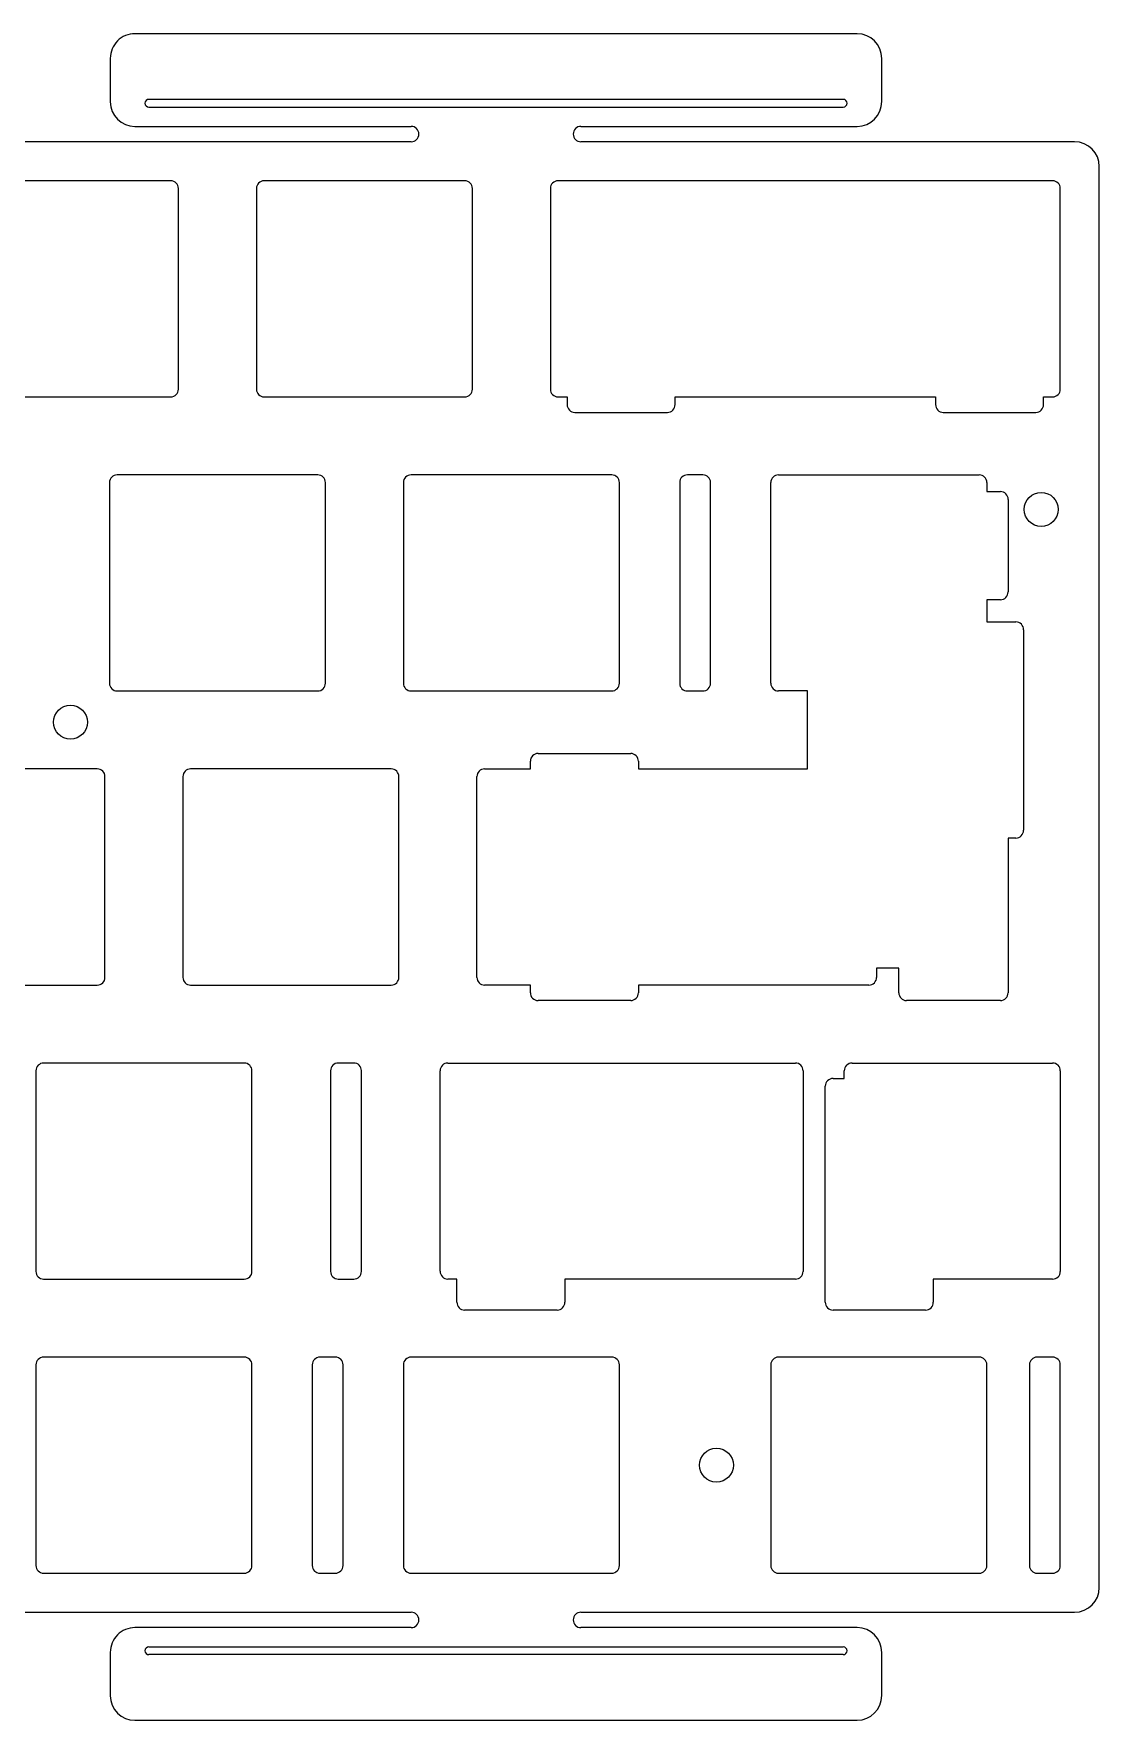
# Model space of a CAD drawing. Extents: x -1 to 285, y -102 to 8.
# Drawn here: x 216.2 to 285.2, y -101.7 to 7.5 of the extents above; entities that cross this region are included whole.
import ezdxf

# ---------------------------------------------------------------- set-up
doc = ezdxf.new("R2010")
doc.units = 0
doc.layers.add('BLACK', color=7, linetype='CONTINUOUS')

msp = doc.modelspace()

# ---------------------------------------------------------------- linework, layer by layer
at = {"layer": 'BLACK', "linetype": 'CONTINUOUS'}
for p, q in [((269.5299, 7.525), (222.729918, 7.525)), ((221.129918, 5.925), (221.129918, 3.117411)), ((271.129918, 3.125), (271.129918, 5.925)), ((268.6299, 3.275), (223.6299, 3.275)), ((223.6299, 2.775), (268.6299, 2.775)), ((222.7299, 1.525), (240.6299, 1.525)), ((251.6299, 1.525), (269.537275, 1.525)), ((240.6299, 0.525), (212.690975, 0.525)), ((283.625, 0.525), (251.6299, 0.525)), ((285.225, -93.125), (285.225, -1.075)), ((225.05, -2), (212.05, -2)), ((244.1, -2), (231.1, -2)), ((282.2, -2), (250.15, -2)), ((225.55, -15.5), (225.55, -2.5)), ((230.6, -2.5), (230.6, -15.5)), ((244.6, -15.5), (244.6, -2.5)), ((249.65, -2.5), (249.65, -15.5)), ((282.7, -15.5), (282.7, -2.5)), ((212.05, -16), (225.05, -16)), ((231.1, -16), (244.1, -16)), ((250.15, -16), (250.737, -16)), ((250.737, -16), (250.737, -16.5)), ((257.737, -16), (274.613, -16)), ((257.737, -16.5), (257.737, -16)), ((274.613, -16), (274.613, -16.5)), ((281.613, -16), (282.2, -16)), ((281.613, -16.5), (281.613, -16)), ((251.237, -17), (257.237, -17)), ((275.113, -17), (281.113, -17)), ((221.075, -21.55), (221.075, -34.55)), ((234.575, -21.05), (221.575, -21.05)), ((235.075, -34.55), (235.075, -21.55)), ((240.125, -21.55), (240.125, -34.55)), ((253.625, -21.05), (240.625, -21.05)), ((254.125, -34.55), (254.125, -21.55)), ((258.03125, -21.55), (258.03125, -34.556971)), ((259.5312, -21.05), (258.53125, -21.05)), ((260.03125, -34.55), (260.03125, -21.5431)), ((263.9375, -34.55), (263.9375, -21.55)), ((264.4375, -21.05), (277.4375, -21.05)), ((277.9375, -21.55), (277.9375, -22.137)), ((277.9375, -22.137), (278.8187, -22.137)), ((279.31875, -22.6441), (279.31875, -28.637)), ((277.9375, -29.137), (277.9375, -30.575)), ((278.81875, -29.137), (277.9375, -29.137)), ((277.9375, -30.575), (279.8187, -30.575)), ((280.31875, -31.0821), (280.31875, -44.075)), ((221.575, -35.05), (234.575, -35.05)), ((240.625, -35.05), (253.625, -35.05)), ((258.5313, -35.05), (259.53125, -35.05)), ((266.31875, -35.05), (264.4375, -35.05)), ((266.31875, -40.1), (266.31875, -35.05)), ((248.85575, -39.1), (254.8557, -39.1)), ((220.2875, -40.1), (207.2875, -40.1)), ((239.3375, -40.1), (226.3375, -40.1)), ((245.3875, -40.1), (248.35575, -40.1)), ((248.35575, -40.1), (248.35575, -39.6)), ((255.35575, -39.6071), (255.35575, -40.1)), ((255.35575, -40.1), (266.31875, -40.1)), ((220.7875, -53.6), (220.7875, -40.6)), ((225.8375, -40.6), (225.8375, -53.6)), ((239.8375, -53.6), (239.8375, -40.6)), ((244.8875, -53.6), (244.8875, -40.6)), ((279.81875, -44.575), (279.31875, -44.575)), ((279.31875, -44.575), (279.31875, -54.6)), ((270.79375, -53.013), (270.79375, -53.6)), ((272.23175, -53.013), (270.79375, -53.013)), ((272.23175, -54.592829), (272.23175, -53.013)), ((207.2875, -54.1), (220.2875, -54.1)), ((226.3375, -54.1), (239.3375, -54.1)), ((248.35575, -54.1), (245.3875, -54.1)), ((248.35575, -54.592829), (248.35575, -54.1)), ((255.35575, -54.1), (255.35575, -54.6)), ((270.29375, -54.1), (255.35575, -54.1)), ((254.85575, -55.1), (248.8558, -55.1)), ((278.81875, -55.1), (272.7318, -55.1)), ((216.3125, -59.65), (216.3125, -72.65)), ((229.8125, -59.15), (216.8125, -59.15)), ((230.3125, -72.65), (230.3125, -59.65)), ((235.409375, -59.65), (235.409375, -72.65)), ((236.9094, -59.15), (235.9044, -59.15)), ((237.409375, -72.65), (237.409375, -59.645102)), ((242.50625, -72.642829), (242.50625, -59.65)), ((243.00625, -59.15), (265.5312, -59.15)), ((266.03125, -59.6571), (266.03125, -72.65)), ((268.7, -60.15), (268.7, -59.65)), ((269.2, -59.15), (282.2, -59.15)), ((282.7, -59.65), (282.7, -72.65)), ((267.46925, -74.642829), (267.46925, -60.65)), ((267.96925, -60.15), (268.7, -60.15)), ((216.8125, -73.15), (229.8125, -73.15)), ((235.9094, -73.15), (236.909375, -73.15)), ((243.59325, -73.15), (243.0063, -73.15)), ((243.59325, -74.642829), (243.59325, -73.15)), ((250.59325, -73.15), (250.59325, -74.65)), ((265.53125, -73.15), (250.59325, -73.15)), ((274.46925, -73.15), (274.46925, -74.65)), ((282.2, -73.15), (274.46925, -73.15)), ((250.09325, -75.15), (244.0933, -75.15)), ((273.96925, -75.15), (267.9693, -75.15)), ((229.8125, -78.2), (216.8125, -78.2)), ((235.7186, -78.2), (234.71875, -78.2)), ((253.625, -78.2), (240.625, -78.2)), ((277.4375, -78.2), (264.4375, -78.2)), ((282.2, -78.2), (281.2, -78.2)), ((216.3125, -78.7), (216.3125, -91.7)), ((230.3125, -91.7), (230.3125, -78.7)), ((234.21875, -78.7), (234.21875, -91.706971)), ((236.21875, -91.7), (236.21875, -78.6931)), ((240.125, -78.7), (240.125, -91.7)), ((254.125, -91.7), (254.125, -78.7)), ((263.9375, -78.7), (263.9375, -91.7)), ((277.9375, -91.7), (277.9375, -78.7)), ((280.7, -78.7), (280.7, -91.7)), ((282.7, -91.7), (282.7, -78.7)), ((216.8125, -92.2), (229.8125, -92.2)), ((234.7189, -92.2), (235.71875, -92.2)), ((240.625, -92.2), (253.625, -92.2)), ((264.4375, -92.2), (277.4375, -92.2)), ((281.2, -92.2), (282.2, -92.2)), ((212.690975, -94.725), (240.6299, -94.725)), ((251.6299, -94.725), (283.625, -94.725)), ((240.6299, -95.725), (222.729918, -95.725)), ((269.5299, -95.725), (251.6299, -95.725)), ((223.6299, -96.975), (268.6299, -96.975)), ((221.129918, -97.325), (221.129918, -100.132375)), ((268.6299, -97.475), (223.6299, -97.475)), ((271.129918, -100.125), (271.129918, -97.325)), ((222.7299, -101.725), (269.537489, -101.725))]:
    msp.add_line(p, q, dxfattribs=at)
at = {"layer": 'BLACK'}
for centre in [(281.4625, -23.2875), (218.55, -37.075), (260.4125, -85.2)]:
    msp.add_circle(centre, 1.1, dxfattribs=at)
for centre, radius, start, end in [((222.7299, 5.925), 1.599982, 89.99935542, 180), ((269.5299, 5.925), 1.6, 0, 90), ((222.7299, 3.125), 1.6, -179.72823794, -90), ((223.6299, 3.025), 0.25, -270, -90), ((268.6299, 3.025), 0.25, -90, 90), ((269.5299, 3.125), 1.600018, -89.73590414, 0), ((240.6299, 1.025), 0.5, -90, 90), ((251.6299, 1.025), 0.5, -270, -90), ((283.625, -1.075), 1.6, 0, 90), ((225.05, -2.5), 0.5, 0, 90), ((231.1, -2.5), 0.5, 90, 180), ((244.1, -2.5), 0.5, 0, 90), ((250.15, -2.5), 0.5, 90, 180), ((282.2, -2.5), 0.5, 0, 90), ((225.05, -15.5), 0.5, -90, 0), ((231.1, -15.5), 0.5, -180, -90), ((244.1, -15.5), 0.5, -90, 0), ((250.15, -15.5), 0.5, -180, -90), ((282.2, -15.5), 0.5, -90, 0), ((251.237, -16.5), 0.5, -180, -90), ((257.237, -16.5), 0.5, -90, 0), ((275.113, -16.5), 0.5, -180, -90), ((281.113, -16.5), 0.5, -90, 0), ((221.575, -21.55), 0.5, 90, 180), ((234.575, -21.55), 0.5, 0, 90), ((240.625, -21.55), 0.5, 90, 180), ((253.625, -21.55), 0.5, 0, 90), ((258.5312, -21.55), 0.49995, 89.99427042, 180), ((259.5311, -21.5502), 0.5002, 0.81330143, 89.98854543), ((264.4375, -21.55), 0.5, 90, 180), ((277.4375, -21.55), 0.5, 0, 90), ((278.8186, -22.6372), 0.5002, -0.79039448, 89.98854543), ((278.8188, -28.637), 0.49995, -90.00572958, 0), ((279.8186, -31.0752), 0.5002, -0.79039448, 89.98854543), ((221.575, -34.55), 0.5, -180, -90), ((234.575, -34.55), 0.5, -90, 0), ((240.625, -34.55), 0.5, -180, -90), ((253.625, -34.55), 0.5, -90, 0), ((258.5314, -34.5498), 0.5002, -179.17856666, -90.01145457), ((259.5313, -34.55), 0.49995, -90.00572958, 0), ((264.4375, -34.55), 0.5, -180, -90), ((248.8557, -39.6), 0.49995, 89.99427042, 180), ((254.8556, -39.6002), 0.5002, -0.79039448, 89.98854543), ((220.2875, -40.6), 0.5, 0, 90), ((226.3375, -40.6), 0.5, 90, 180), ((239.3375, -40.6), 0.5, 0, 90), ((245.3875, -40.6), 0.5, 90, 180), ((279.8188, -44.075), 0.49995, -90.00572958, 0), ((220.2875, -53.6), 0.5, -90, 0), ((226.3375, -53.6), 0.5, -180, -90), ((239.3375, -53.6), 0.5, -90, 0), ((245.3875, -53.6), 0.5, -180, -90), ((248.8559, -54.5998), 0.5002, -180.79852648, -90.01145457), ((254.8558, -54.6), 0.49995, -90.00572958, 0), ((270.2938, -53.6), 0.49995, -90.00572958, 0), ((272.7319, -54.5998), 0.5002, -180.79852648, -90.01145457), ((278.8188, -54.6), 0.49995, -90.00572958, 0), ((216.8125, -59.65), 0.5, 90, 180), ((229.8125, -59.65), 0.5, 0, 90), ((235.9094, -59.65), 0.500025, 90.5729387, 180), ((236.9094, -59.65), 0.5, 0.56127957, 90), ((243.0062, -59.65), 0.49995, 89.99427042, 180), ((265.5311, -59.6502), 0.5002, -0.79039448, 89.98854543), ((269.2, -59.65), 0.5, 90, 180), ((282.2, -59.65), 0.5, 0, 90), ((267.9692, -60.65), 0.49995, 89.99427042, 180), ((216.8125, -72.65), 0.5, -180, -90), ((229.8125, -72.65), 0.5, -90, 0), ((235.9094, -72.65), 0.5, -180, -90), ((236.9094, -72.65), 0.499975, -90.00286479, 0), ((243.0064, -72.6498), 0.5002, -180.79852648, -90.01145457), ((265.5313, -72.65), 0.49995, -90.00572958, 0), ((282.2, -72.65), 0.5, -90, 0), ((244.0934, -74.6498), 0.5002, -180.79852648, -90.01145457), ((250.0933, -74.65), 0.49995, -90.00572958, 0), ((267.9694, -74.6498), 0.5002, -180.79852648, -90.01145457), ((273.9693, -74.65), 0.49995, -90.00572958, 0), ((216.8125, -78.7), 0.5, 90, 180), ((229.8125, -78.7), 0.5, 0, 90), ((234.7187, -78.7), 0.49995, 89.99427042, 180), ((235.7186, -78.7002), 0.5002, 0.81330143, 90), ((240.625, -78.7), 0.5, 90, 180), ((253.625, -78.7), 0.5, 0, 90), ((264.4375, -78.7), 0.5, 90, 180), ((277.4375, -78.7), 0.5, 0, 90), ((281.2, -78.7), 0.5, 90, 180), ((282.2, -78.7), 0.5, 0, 90), ((216.8125, -91.7), 0.5, -180, -90), ((229.8125, -91.7), 0.5, -90, 0), ((234.7189, -91.6998), 0.5002, -179.17856666, -90), ((235.7188, -91.7), 0.49995, -90.00572958, 0), ((240.625, -91.7), 0.5, -180, -90), ((253.625, -91.7), 0.5, -90, 0), ((264.4375, -91.7), 0.5, -180, -90), ((277.4375, -91.7), 0.5, -90, 0), ((281.2, -91.7), 0.5, -180, -90), ((282.2, -91.7), 0.5, -90, 0), ((283.625, -93.125), 1.6, -90, 0), ((240.6299, -95.225), 0.5, -90, 90), ((251.6299, -95.225), 0.5, -270, -90), ((222.7299, -97.325), 1.599982, 89.99935542, 180), ((269.5299, -97.325), 1.6, 0, 90), ((223.6299, -97.225), 0.25, -270, -90), ((268.6299, -97.225), 0.25, -90, 90), ((222.7299, -100.125), 1.6, -179.73590117, -90), ((269.5299, -100.125), 1.600018, -89.72824099, 0)]:
    msp.add_arc(centre, radius, start, end, dxfattribs=at)

doc.saveas('drawing.dxf')
